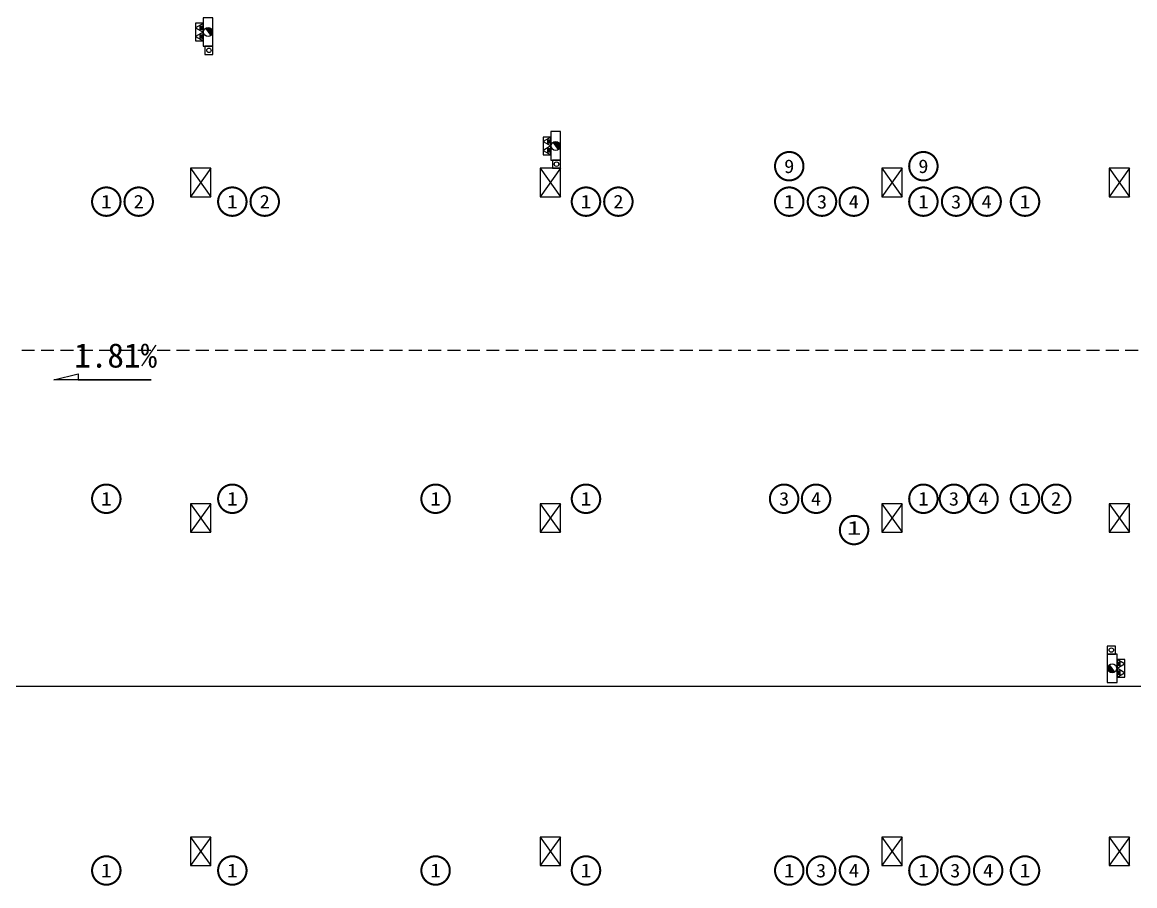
# Model space of a CAD drawing. Header units: millimetres. Extents: x -248992 to 1906102, y -24098 to 332602.
# Drawn here: x 812925 to 840292, y 117404 to 138641 of the extents above; entities that cross this region are included whole.
import ezdxf
from ezdxf.enums import TextEntityAlignment as Align

# ---------------------------------------------------------------- set-up
doc = ezdxf.new("R2010")
doc.units = ezdxf.units.MM
doc.header["$LTSCALE"] = 100
doc.linetypes.add('A6-DK-B1F$0$HIDDEN2', pattern=[4.7625, 3.175, -1.5875])
for name, color, linetype in [('A6-DK-B1F$0$A-TRACK', 77, 'A6-DK-B1F$0$HIDDEN2'), ('A6-DK-BG-B1F$0$A-DRAIN', 152, 'Continuous'), ('A6-DK-BG-B1F$0$A-STAIR', 142, 'Continuous'), ('A6-W-B1$0$S-WALL-S', 4, 'Continuous'), ('TP-DK-1(xhs)$0$P-J-DIM-L', 70, 'Continuous'), ('TP-DK-1(xhs)$0$P-X-L', 240, 'Continuous'), ('TP-DK-1(xhs)$0$P-X-M', 2, 'Continuous'), ('TP-DK-1(xhs)$0$P-X-X', 1, 'Continuous'), ('xref(dwg引用图层)', 7, 'Continuous')]:
    doc.layers.add(name, color=color, linetype=linetype)
doc.layers.add('A6-W-B1$0$S-EDIT', color=241, linetype='Continuous', plot=False)
doc.layers.add('LVTRY', color=6, linetype='Continuous', lineweight=18)
doc.layers.add('PUB_TEXT', color=7, linetype='Continuous', lineweight=15)
doc.styles.add('-黑体', font='simhei.ttf')
doc.styles.add('A6-DK-BG-B1F$0$华文细黑', font='STXIHEI.TTF')

# ---------------------------------------------------------------- blocks, each defined once
blk = doc.blocks.new('TP-DK-1(xhs)$0$PG01.1')
at = {"color": 1}
for p, q in [((108, 187), (0, 0)), ((80, 72), (66, 58)), ((89, 72), (66, 48)), ((99, 72), (66, 39)), ((109, 72), (66, 29)), ((118, 72), (66, 20)), ((128, 72), (66, 10)), ((138, 72), (66, 0)), ((147, 72), (76, 0)), ((150, 65), (85, 0)), ((150, 56), (94, 0)), ((150, 46), (104, 0)), ((216, 0), (108, 187)), ((150, 36), (114, 0)), ((150, 27), (123, 0)), ((150, 17), (133, 0)), ((150, 8), (142, 0)), ((324, 187), (216, 0)), ((296, 72), (282, 58)), ((305, 72), (282, 48)), ((315, 72), (282, 39)), ((325, 72), (282, 29)), ((334, 72), (282, 20)), ((344, 72), (282, 10)), ((354, 72), (282, 0)), ((363, 72), (292, 0)), ((366, 65), (301, 0)), ((366, 56), (310, 0)), ((366, 46), (320, 0)), ((432, 0), (324, 187)), ((366, 36), (330, 0)), ((366, 27), (339, 0)), ((366, 17), (349, 0)), ((366, 8), (358, 0))]:
    blk.add_line(p, q, dxfattribs=at)
at = {"color": 2}
for p, q in [((0, 0), (216, 0)), ((216, 0), (432, 0))]:
    blk.add_line(p, q, dxfattribs=at)
at = {"color": 1}
for points in [[(0, 0), (436, 0), (436, 190), (0, 190)], [(66, 72), (150, 72), (150, 0), (66, 0)], [(282, 72), (366, 72), (366, 0), (282, 0)]]:
    blk.add_lwpolyline(points, close=True, dxfattribs=at)
blk = doc.blocks.new('TP-DK-1(xhs)$0$PG02.4')
blk.add_hatch(color=1).paths.add_polyline_path([(265, 48, 0.699012), (461, 120, 0.141488), (444, 179)])
at = {"color": 1}
blk.add_line((265, 48), (444, 179), dxfattribs=at)
blk.add_lwpolyline([(0, 0), (700, 0), (700, 240), (0, 240)], close=True, dxfattribs=at)
blk.add_circle((350, 120), 111, dxfattribs=at)
blk = doc.blocks.new('TP-DK-1(xhs)')
at = {"layer": 'TP-DK-1(xhs)$0$P-J-DIM-L', "color": 8, "true_color": 0x808080, "elevation": 0}
for points in [[(75400, 138050), (75200, 138050), (75200, 137850), (75400, 137850)], [(97400, 123100), (97600, 123100), (97600, 123300), (97400, 123300)]]:
    blk.add_lwpolyline(points, close=True, dxfattribs=at)
at = {"layer": 'TP-DK-1(xhs)$0$P-J-DIM-L', "color": 8, "true_color": 0x808080}
blk.add_lwpolyline([(83750, 135050), (83950, 135050), (83950, 135250), (83750, 135250)], close=True, dxfattribs=at)
at = {"layer": 'TP-DK-1(xhs)$0$P-X-L'}
for centre in [(75300, 137950, 0), (83850, 135150), (97500, 123200, 0)]:
    blk.add_circle(centre, 55, dxfattribs=at)
at = {"layer": 'TP-DK-1(xhs)$0$P-X-M', "extrusion": (0, 0, -1), "xscale": -1, "zscale": -1}
for p, rotation in [((-75160, 138182, 0), 270), ((-83710, 135382), 270), ((-97640, 122968, 0), 90)]:
    blk.add_blockref('TP-DK-1(xhs)$0$PG01.1', p, dxfattribs=dict(at, rotation=rotation))
at = {"layer": 'TP-DK-1(xhs)$0$P-X-X'}
for p, rotation in [((75400, 138050, 0), 90), ((83950, 135250), 90), ((97400, 123100, 0), 270)]:
    blk.add_blockref('TP-DK-1(xhs)$0$PG02.4', p, dxfattribs=dict(at, rotation=rotation))
blk = doc.blocks.new('A6-W-B1$0$Z-1')
at = {"layer": 'A6-W-B1$0$S-EDIT'}
for p, q in [((91833, 54151), (92533, 54651)), ((91833, 54651), (92533, 54151))]:
    blk.add_line(p, q, dxfattribs=at)
at = {"layer": 'A6-W-B1$0$S-WALL-S', "color": 0, "linetype": 'ByBlock', "lineweight": -2}
blk.add_lwpolyline([(91833, 54651), (91833, 54151), (92533, 54151), (92533, 54651), (91833, 54651)], dxfattribs=at)
blk = doc.blocks.new('A6-W-B1', base_point=(85957, 40190))
at = {"layer": 'A6-W-B1$0$S-WALL-S', "rotation": 270}
for p in [(106656, 267073), (115256, 267073), (123656, 267073), (129256, 267073), (106656, 258823), (115256, 258823), (123656, 258823), (129256, 258823), (106656, 250623), (115256, 250623), (123656, 250623), (129256, 250623)]:
    blk.add_blockref('A6-W-B1$0$Z-1', p, dxfattribs=at)
blk = doc.blocks.new('A6-DK-BG-B1F$0$A-DRAIN-INDEX')
blk.add_lwpolyline([(300, 0), (0, 0), (-300, 0), (-500, 0), (-300, 50), (-300, 0)], close=True)
at = {"style": 'A6-DK-BG-B1F$0$华文细黑'}
blk.add_attdef('坡度', text='', height=250, dxfattribs=at).set_placement((0, 100), align=Align.CENTER)
blk = doc.blocks.new('A6-DK-BG-B1F')
at = {"layer": 'A6-DK-BG-B1F$0$A-STAIR'}
blk.add_line((127817, 122300, 0), (44467, 122300, 0), dxfattribs=at)
at = {"layer": 'A6-DK-BG-B1F$0$A-DRAIN'}
ref = blk.add_blockref('A6-DK-BG-B1F$0$A-DRAIN-INDEX', (72982, 129847), dxfattribs=dict(at, xscale=3, yscale=3, zscale=3))
ref.add_attrib('坡度', '1.81%', dxfattribs={"layer": '0', "height": 600, "style": 'A6-DK-BG-B1F$0$华文细黑'}).set_placement((73006, 130147), align=Align.CENTER)
blk = doc.blocks.new('A6-DK-B1F$0$gsethsergtyf')
at = {"layer": 'A6-DK-B1F$0$A-TRACK'}
blk.add_line((53550, 130575, 0), (125050, 130575, 0), dxfattribs=at)

msp = doc.modelspace()

# ---------------------------------------------------------------- linework, layer by layer
at = {"layer": 'LVTRY', "color": 6, "const_width": 50}
for points in [[(832142.6, 135100.5, 1), (831442.6, 135100.5, 1)], [(835442.6, 135100.5, 1), (834742.6, 135100.5, 1)], [(815342.6, 134228.8, 1), (814642.6, 134228.8, 1)], [(816139.6, 134228.8, 1), (815439.6, 134228.8, 1)], [(818442.6, 134228.8, 1), (817742.6, 134228.8, 1)], [(819239.6, 134228.8, 1), (818539.6, 134228.8, 1)], [(827142.6, 134228.8, 1), (826442.6, 134228.8, 1)], [(827939.6, 134228.8, 1), (827239.6, 134228.8, 1)], [(832142.6, 134228.8, 1), (831442.6, 134228.8, 1)], [(832948.5, 134228.8, 1), (832248.5, 134228.8, 1)], [(833729.9, 134228.8, 1), (833029.9, 134228.8, 1)], [(835442.6, 134228.8, 1), (834742.6, 134228.8, 1)], [(836248.5, 134228.8, 1), (835548.5, 134228.8, 1)], [(836998.9, 134228.8, 1), (836298.9, 134228.8, 1)], [(837942.6, 134228.8, 1), (837242.6, 134228.8, 1)], [(815342.6, 126921.2, 1), (814642.6, 126921.2, 1)], [(818442.6, 126921.2, 1), (817742.6, 126921.2, 1)], [(823442.6, 126921.2, 1), (822742.6, 126921.2, 1)], [(827142.6, 126921.2, 1), (826442.6, 126921.2, 1)], [(832016.9, 126921.2, 1), (831316.9, 126921.2, 1)], [(832802.5, 126921.2, 1), (832102.5, 126921.2, 1)], [(835442.6, 126921.2, 1), (834742.6, 126921.2, 1)], [(836194.3, 126921.2, 1), (835494.3, 126921.2, 1)], [(836921.9, 126921.2, 1), (836221.9, 126921.2, 1)], [(837942.6, 126921.2, 1), (837242.6, 126921.2, 1)], [(838708.8, 126921.2, 1), (838008.8, 126921.2, 1)], [(815342.6, 117778.8, 1), (814642.6, 117778.8, 1)], [(818442.6, 117778.8, 1), (817742.6, 117778.8, 1)], [(823442.6, 117778.8, 1), (822742.6, 117778.8, 1)], [(827142.6, 117778.8, 1), (826442.6, 117778.8, 1)], [(832142.6, 117778.8, 1), (831442.6, 117778.8, 1)], [(832925.8, 117778.8, 1), (832225.8, 117778.8, 1)], [(833735.9, 117778.8, 1), (833035.9, 117778.8, 1)], [(835442.6, 117778.8, 1), (834742.6, 117778.8, 1)], [(836225.8, 117778.8, 1), (835525.8, 117778.8, 1)], [(837035.9, 117778.8, 1), (836335.9, 117778.8, 1)], [(837942.6, 117778.8, 1), (837242.6, 117778.8, 1)]]:
    msp.add_lwpolyline(points, format="xyb", close=True, dxfattribs=at)
at = {"layer": 'LVTRY', "color": 6, "const_width": 50, "elevation": 0}
msp.add_lwpolyline([(833737.2, 126151.6, 1), (833037.2, 126151.6, 1)], format="xyb", close=True, dxfattribs=at)

# ---------------------------------------------------------------- block references
msp.add_blockref('A6-DK-B1F$0$gsethsergtyf', (742216.9, 0))
at = {"layer": 'xref(dwg引用图层)'}
for name in ['A6-W-B1', 'TP-DK-1(xhs)', 'A6-DK-BG-B1F']:
    msp.add_blockref(name, (742216.9, 0), dxfattribs=at)

# ---------------------------------------------------------------- texts
at = {"layer": 'PUB_TEXT', "color": 6, "style": '-黑体'}
for s, width, p, p2 in [('9', 1.032317, (831668.3, 134931.3), (831917, 134931.3)), ('9', 1.032317, (834968.3, 134931.3), (835217, 134931.3)), ('1', 1.065055, (814864.3, 134062.5), (815120.9, 134062.5)), ('2', 1.048503, (815663.3, 134061), (815915.9, 134061)), ('1', 1.065055, (817964.3, 134062.5), (818220.9, 134062.5)), ('2', 1.048503, (818763.3, 134061), (819015.9, 134061)), ('1', 1.065055, (826664.3, 134062.5), (826920.9, 134062.5)), ('2', 1.048503, (827463.3, 134061), (827715.9, 134061)), ('1', 1.065055, (831664.3, 134062.5), (831920.9, 134062.5)), ('3', 1.032317, (832474.2, 134059.6), (832722.8, 134059.6)), ('4', 1.048503, (833253.6, 134061), (833506.2, 134061)), ('1', 1.065055, (834964.3, 134062.5), (835220.9, 134062.5)), ('3', 1.032317, (835774.2, 134059.6), (836022.8, 134059.6)), ('4', 1.048503, (836522.6, 134061), (836775.2, 134061)), ('1', 1.065055, (837464.3, 134062.5), (837720.9, 134062.5)), ('1', 1.065055, (814864.3, 126754.9), (815120.9, 126754.9)), ('1', 1.065055, (817964.3, 126754.9), (818220.9, 126754.9)), ('1', 1.065055, (822964.3, 126754.9), (823220.9, 126754.9)), ('1', 1.065055, (826664.3, 126754.9), (826920.9, 126754.9)), ('3', 1.032317, (831542.5, 126752), (831791.2, 126752)), ('4', 1.048503, (832326.2, 126753.4), (832578.8, 126753.4)), ('1', 1.065055, (834964.3, 126754.9), (835220.9, 126754.9)), ('3', 1.032317, (835720, 126752), (835968.7, 126752)), ('4', 1.048503, (836445.6, 126753.4), (836698.2, 126753.4)), ('1', 1.065055, (837464.3, 126754.9), (837720.9, 126754.9)), ('2', 1.048503, (838232.5, 126753.4), (838485.1, 126753.4)), ('1', 1.463127, (833211, 126037.4, 0), (833563.4, 126037.4, 0)), ('1', 1.065055, (814864.3, 117612.5), (815120.9, 117612.5)), ('1', 1.065055, (817964.3, 117612.5), (818220.9, 117612.5)), ('1', 1.065055, (822964.3, 117612.5), (823220.9, 117612.5)), ('1', 1.065055, (826664.3, 117612.5), (826920.9, 117612.5)), ('1', 1.065055, (831664.3, 117612.5), (831920.9, 117612.5)), ('3', 1.032317, (832451.4, 117609.6), (832700.1, 117609.6)), ('4', 1.048503, (833259.6, 117611), (833512.2, 117611)), ('1', 1.065055, (834964.3, 117612.5), (835220.9, 117612.5)), ('3', 1.032317, (835751.4, 117609.6), (836000.1, 117609.6)), ('4', 1.048503, (836559.6, 117611), (836812.2, 117611)), ('1', 1.065055, (837464.3, 117612.5), (837720.9, 117612.5))]:
    msp.add_text(s, height=335, dxfattribs=dict(at, width=width)).set_placement(p, p2, align=Align.FIT)

doc.saveas('drawing.dxf')
